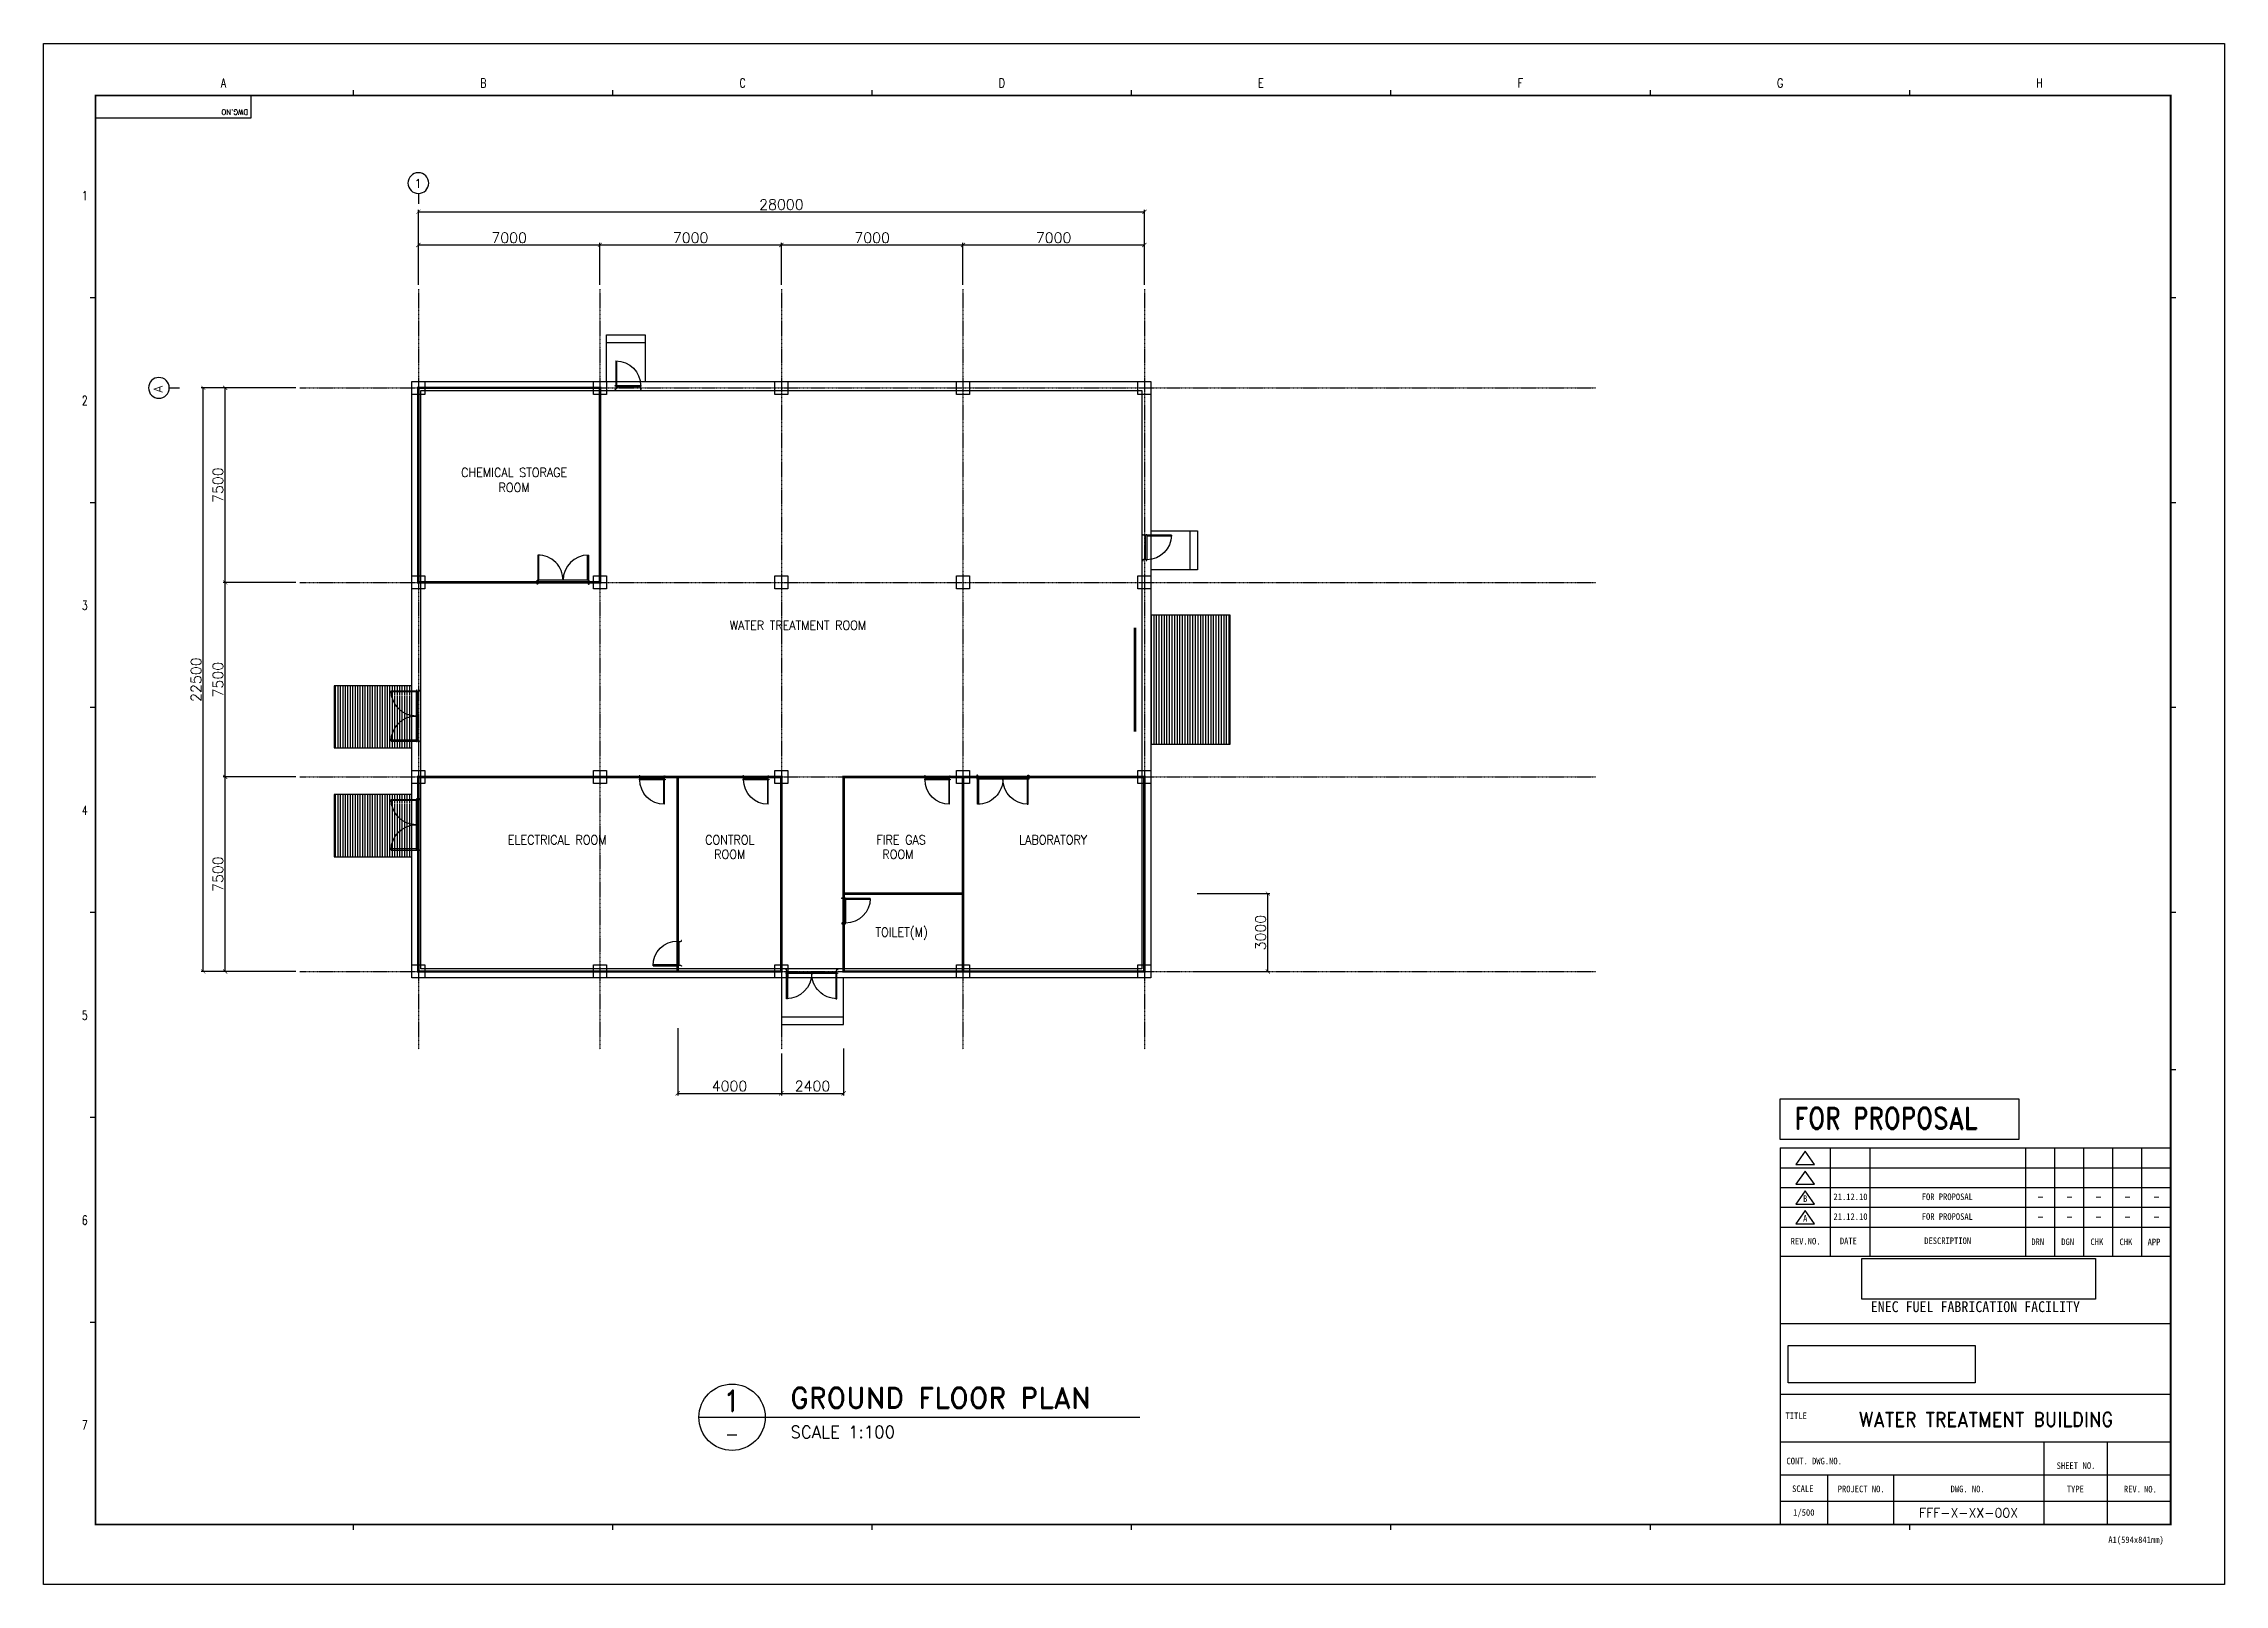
# Model space of a CAD drawing. Header units: millimetres. Extents: x -232466 to 860779, y -177975 to 311634.
# Drawn here: x -987 to 83113, y 43154 to 102554 of the extents above; entities that cross this region are included whole.
import ezdxf
from ezdxf.enums import TextEntityAlignment as Align

# ---------------------------------------------------------------- set-up
doc = ezdxf.new("R2010")
doc.units = ezdxf.units.MM
doc.header["$XCLIPFRAME"] = 2
for name, pattern in [('AXES', [50.8, 31.75, -6.35, 6.35, -6.35]), ('CENTER', [2, 1.25, -0.25, 0.25, -0.25]), ('HID', [2.3, 1.5, -0.8])]:
    doc.linetypes.add(name, pattern=pattern)
doc.layers.add('0 외형선', color=3, linetype='Continuous', lineweight=25)
doc.layers.add('TEXT', color=7, linetype='Continuous', lineweight=15)
for name, color, linetype in [('4ELE', 4, 'Continuous'), ('8FIN', 8, 'Continuous'), ('Center Line', 1, 'CENTER'), ('COL', 2, 'Continuous'), ('dim', 7, 'Continuous'), ('DOOR', 4, 'Continuous'), ('G', 3, 'Continuous'), ('hat', 8, 'Continuous'), ('stair', 4, 'Continuous'), ('SYM', 7, 'Continuous'), ('TEXT1', 7, 'Continuous'), ('TITLEBOX', 7, 'Continuous'), ('TXT', 2, 'Continuous')]:
    doc.layers.add(name, color=color, linetype=linetype)
doc.styles.add('RD20', font='ROMAND.SHX', dxfattribs={"width": 0.8, "height": 2})
doc.styles.add('RD6', font='ROMAND.shx', dxfattribs={"width": 0.83, "height": 6})
doc.styles.add('ROMAND', font='romand')
doc.styles.add('RomanS', font='romans.shx')
doc.styles.add('TBOX', font='romans.shx')
doc.styles.add('돋움체', font='')
doc.styles.get('돋움체').set_extended_font_data('DotumChe')
doc.dimstyles.new('HYUNDAI', dxfattribs={"dimscale": 120, "dimtxt": 3, "dimasz": 3, "dimexe": 1, "dimexo": 2, "dimgap": 1, "dimtad": 1, "dimdec": 0, "dimdsep": 46, "dimtxsty": 'RomanS', "dimcen": 0, "dimclrd": 256, "dimclre": 256, "dimclrt": 3, "dimadec": 0, "dimazin": 0, "dimtfac": 1, "dimtdec": 0, "dimtix": 1, "dimtmove": 2, "dimatfit": 3, "dimfxl": 1, "dimtvp": 1, "dimtolj": 1, "dimarcsym": 0})
picture_1 = doc.add_image_def('image1', size_in_pixel=(850, 283))
picture_2 = doc.add_image_def('image2.jpg', size_in_pixel=(500, 87))

# ---------------------------------------------------------------- blocks, each defined once
blk = doc.blocks.new('_ArchTick')
at = {"color": 0, "linetype": 'ByBlock', "const_width": 0.15}
blk.add_lwpolyline([(-0.5, -0.5), (0.5, 0.5)], dxfattribs=at)
blk = doc.blocks.new('*D69')
at = {"layer": 'Defpoints', "color": 0}
for p in [(5172, 89283), (8897, 89283), (8897, 66783)]:
    blk.add_point(p, dxfattribs=at)
at = {"layer": 'dim', "lineweight": -2}
for p, q in [((8737, 89283), (5092, 89283)), ((5172, 66783), (5172, 89283)), ((8737, 66783), (5092, 66783))]:
    blk.add_line(p, q, dxfattribs=at)
at = {"layer": 'dim', "lineweight": -2, "xscale": 160, "yscale": 160, "zscale": 160}
for p, rotation in [((5172, 89283), 90), ((5172, 66783), 270)]:
    blk.add_blockref('_ArchTick', p, dxfattribs=dict(at, rotation=rotation))
at = {"layer": 'dim', "color": 0, "insert": (4892, 78033), "char_height": 400, "attachment_point": 5, "rotation": 90, "style": 'RomanS', "bg_fill": 3, "box_fill_scale": 1.1, "bg_fill_color": 257, "bg_fill_transparency": 0}
blk.add_mtext('\\A1;22500', dxfattribs=at)
blk = doc.blocks.new('*D70')
at = {"layer": 'Defpoints', "color": 0}
for p in [(6017, 89283), (8897, 89283), (8897, 81783)]:
    blk.add_point(p, dxfattribs=at)
at = {"layer": 'dim', "lineweight": -2}
for p, q in [((8737, 89283), (5937, 89283)), ((6017, 81783), (6017, 89283)), ((8737, 81783), (5937, 81783))]:
    blk.add_line(p, q, dxfattribs=at)
at = {"layer": 'dim', "lineweight": -2, "xscale": 160, "yscale": 160, "zscale": 160}
for p, rotation in [((6017, 89283), 90), ((6017, 81783), 270)]:
    blk.add_blockref('_ArchTick', p, dxfattribs=dict(at, rotation=rotation))
at = {"layer": 'dim', "color": 0, "insert": (5737, 85533), "char_height": 400, "attachment_point": 5, "rotation": 90, "style": 'RomanS', "bg_fill": 3, "box_fill_scale": 1.1, "bg_fill_color": 257, "bg_fill_transparency": 0}
blk.add_mtext('\\A1;7500', dxfattribs=at)
blk = doc.blocks.new('*D71')
at = {"layer": 'Defpoints', "color": 0}
for p in [(20465, 94791), (13465, 93092), (20465, 93092)]:
    blk.add_point(p, dxfattribs=at)
at = {"layer": 'dim', "lineweight": -2}
for p, q in [((13465, 93252), (13465, 94871)), ((13465, 94791), (20465, 94791)), ((20465, 93252), (20465, 94871))]:
    blk.add_line(p, q, dxfattribs=at)
at = {"layer": 'dim', "lineweight": -2, "xscale": 160, "yscale": 160, "zscale": 160, "rotation": 180}
blk.add_blockref('_ArchTick', (13465, 94791), dxfattribs=at)
at = {"layer": 'dim', "lineweight": -2, "xscale": 160, "yscale": 160, "zscale": 160}
blk.add_blockref('_ArchTick', (20465, 94791), dxfattribs=at)
at = {"layer": 'dim', "color": 0, "insert": (16965, 95071), "char_height": 400, "attachment_point": 5, "style": 'RomanS', "bg_fill": 3, "box_fill_scale": 1.1, "bg_fill_color": 257, "bg_fill_transparency": 0}
blk.add_mtext('\\A1;7000', dxfattribs=at)
blk = doc.blocks.new('주열')
at = {"layer": 'SYM'}
blk.add_line((0, 600), (0, 0), dxfattribs=at)
blk.add_circle((0, 1200), 600, dxfattribs=at)
blk = doc.blocks.new('*D72')
at = {"layer": 'Defpoints', "color": 0}
for p in [(41465, 96070), (13465, 93092), (41465, 93092)]:
    blk.add_point(p, dxfattribs=at)
at = {"layer": 'dim', "lineweight": -2}
for p, q in [((13465, 93252), (13465, 96150)), ((13465, 96070), (41465, 96070)), ((41465, 93252), (41465, 96150))]:
    blk.add_line(p, q, dxfattribs=at)
at = {"layer": 'dim', "lineweight": -2, "xscale": 160, "yscale": 160, "zscale": 160, "rotation": 180}
blk.add_blockref('_ArchTick', (13465, 96070), dxfattribs=at)
at = {"layer": 'dim', "lineweight": -2, "xscale": 160, "yscale": 160, "zscale": 160}
blk.add_blockref('_ArchTick', (41465, 96070), dxfattribs=at)
at = {"layer": 'dim', "color": 0, "insert": (27465, 96350), "char_height": 400, "attachment_point": 5, "style": 'RomanS', "bg_fill": 3, "box_fill_scale": 1.1, "bg_fill_color": 257, "bg_fill_transparency": 0}
blk.add_mtext('\\A1;28000', dxfattribs=at)
blk = doc.blocks.new('*D73')
at = {"layer": 'Defpoints', "color": 0}
for p in [(6017, 81783), (8897, 81783), (8897, 74283)]:
    blk.add_point(p, dxfattribs=at)
at = {"layer": 'dim', "lineweight": -2}
for p, q in [((8737, 81783), (5937, 81783)), ((6017, 74283), (6017, 81783)), ((8737, 74283), (5937, 74283))]:
    blk.add_line(p, q, dxfattribs=at)
at = {"layer": 'dim', "lineweight": -2, "xscale": 160, "yscale": 160, "zscale": 160}
for p, rotation in [((6017, 81783), 90), ((6017, 74283), 270)]:
    blk.add_blockref('_ArchTick', p, dxfattribs=dict(at, rotation=rotation))
at = {"layer": 'dim', "color": 0, "insert": (5737, 78033), "char_height": 400, "attachment_point": 5, "rotation": 90, "style": 'RomanS', "bg_fill": 3, "box_fill_scale": 1.1, "bg_fill_color": 257, "bg_fill_transparency": 0}
blk.add_mtext('\\A1;7500', dxfattribs=at)
blk = doc.blocks.new('*D92')
at = {"layer": 'Defpoints', "color": 0}
for p in [(27465, 94791), (20465, 93092), (27465, 93092)]:
    blk.add_point(p, dxfattribs=at)
at = {"layer": 'dim', "lineweight": -2}
for p, q in [((20465, 93252), (20465, 94871)), ((20465, 94791), (27465, 94791)), ((27465, 93252), (27465, 94871))]:
    blk.add_line(p, q, dxfattribs=at)
at = {"layer": 'dim', "lineweight": -2, "xscale": 160, "yscale": 160, "zscale": 160, "rotation": 180}
blk.add_blockref('_ArchTick', (20465, 94791), dxfattribs=at)
at = {"layer": 'dim', "lineweight": -2, "xscale": 160, "yscale": 160, "zscale": 160}
blk.add_blockref('_ArchTick', (27465, 94791), dxfattribs=at)
at = {"layer": 'dim', "color": 0, "insert": (23965, 95071), "char_height": 400, "attachment_point": 5, "style": 'RomanS', "bg_fill": 3, "box_fill_scale": 1.1, "bg_fill_color": 257, "bg_fill_transparency": 0}
blk.add_mtext('\\A1;7000', dxfattribs=at)
blk = doc.blocks.new('*D93')
at = {"layer": 'Defpoints', "color": 0}
for p in [(34465, 94791), (27465, 93092), (34465, 93092)]:
    blk.add_point(p, dxfattribs=at)
at = {"layer": 'dim', "lineweight": -2}
for p, q in [((27465, 93252), (27465, 94871)), ((27465, 94791), (34465, 94791)), ((34465, 93252), (34465, 94871))]:
    blk.add_line(p, q, dxfattribs=at)
at = {"layer": 'dim', "lineweight": -2, "xscale": 160, "yscale": 160, "zscale": 160, "rotation": 180}
blk.add_blockref('_ArchTick', (27465, 94791), dxfattribs=at)
at = {"layer": 'dim', "lineweight": -2, "xscale": 160, "yscale": 160, "zscale": 160}
blk.add_blockref('_ArchTick', (34465, 94791), dxfattribs=at)
at = {"layer": 'dim', "color": 0, "insert": (30965, 95071), "char_height": 400, "attachment_point": 5, "style": 'RomanS', "bg_fill": 3, "box_fill_scale": 1.1, "bg_fill_color": 257, "bg_fill_transparency": 0}
blk.add_mtext('\\A1;7000', dxfattribs=at)
blk = doc.blocks.new('*D94')
at = {"layer": 'Defpoints', "color": 0}
for p in [(41465, 94791), (34465, 93092), (41465, 93092)]:
    blk.add_point(p, dxfattribs=at)
at = {"layer": 'dim', "lineweight": -2}
for p, q in [((34465, 93252), (34465, 94871)), ((34465, 94791), (41465, 94791)), ((41465, 93252), (41465, 94871))]:
    blk.add_line(p, q, dxfattribs=at)
at = {"layer": 'dim', "lineweight": -2, "xscale": 160, "yscale": 160, "zscale": 160, "rotation": 180}
blk.add_blockref('_ArchTick', (34465, 94791), dxfattribs=at)
at = {"layer": 'dim', "lineweight": -2, "xscale": 160, "yscale": 160, "zscale": 160}
blk.add_blockref('_ArchTick', (41465, 94791), dxfattribs=at)
at = {"layer": 'dim', "color": 0, "insert": (37965, 95071), "char_height": 400, "attachment_point": 5, "style": 'RomanS', "bg_fill": 3, "box_fill_scale": 1.1, "bg_fill_color": 257, "bg_fill_transparency": 0}
blk.add_mtext('\\A1;7000', dxfattribs=at)
blk = doc.blocks.new('*D95')
at = {"layer": 'Defpoints', "color": 0}
for p in [(6017, 74283), (8897, 74283), (8897, 66783)]:
    blk.add_point(p, dxfattribs=at)
at = {"layer": 'dim', "lineweight": -2}
for p, q in [((8737, 74283), (5937, 74283)), ((6017, 66783), (6017, 74283)), ((8737, 66783), (5937, 66783))]:
    blk.add_line(p, q, dxfattribs=at)
at = {"layer": 'dim', "lineweight": -2, "xscale": 160, "yscale": 160, "zscale": 160}
for p, rotation in [((6017, 74283), 90), ((6017, 66783), 270)]:
    blk.add_blockref('_ArchTick', p, dxfattribs=dict(at, rotation=rotation))
at = {"layer": 'dim', "color": 0, "insert": (5737, 70533), "char_height": 400, "attachment_point": 5, "rotation": 90, "style": 'RomanS', "bg_fill": 3, "box_fill_scale": 1.1, "bg_fill_color": 257, "bg_fill_transparency": 0}
blk.add_mtext('\\A1;7500', dxfattribs=at)
blk = doc.blocks.new('*D96')
at = {"layer": 'Defpoints', "color": 0}
for p in [(29865, 63970), (27465, 63783), (29865, 62084)]:
    blk.add_point(p, dxfattribs=at)
at = {"layer": 'dim', "lineweight": -2}
for p, q in [((27465, 63623), (27465, 62004)), ((29865, 63810), (29865, 62004)), ((27465, 62084), (29865, 62084))]:
    blk.add_line(p, q, dxfattribs=at)
at = {"layer": 'dim', "lineweight": -2, "xscale": 160, "yscale": 160, "zscale": 160, "rotation": 180}
blk.add_blockref('_ArchTick', (27465, 62084), dxfattribs=at)
at = {"layer": 'dim', "lineweight": -2, "xscale": 160, "yscale": 160, "zscale": 160}
blk.add_blockref('_ArchTick', (29865, 62084), dxfattribs=at)
at = {"layer": 'dim', "color": 0, "insert": (28665, 62364), "char_height": 400, "attachment_point": 5, "style": 'RomanS', "bg_fill": 3, "box_fill_scale": 1.1, "bg_fill_color": 257, "bg_fill_transparency": 0}
blk.add_mtext('\\A1;2400', dxfattribs=at)
blk = doc.blocks.new('D2000')
at = {"color": 8}
for p, q in [((-45, -45), (-45, -1955)), ((0, -1935), (0, -65))]:
    blk.add_line(p, q, dxfattribs=at)
for points in [[(-25, 0), (0, 0), (0, -25), (-45, -25), (-45, -45), (-105, -45), (-150, -25), (-150, 0), (-130, 0)], [(975, -25), (0, -25), (0, -65), (975, -65), (975, -25)], [(-25, -2000), (0, -2000), (0, -1975), (-45, -1975), (-45, -1955), (-105, -1955), (-150, -1975), (-150, -2000), (-130, -2000)], [(975, -1975), (0, -1975), (0, -1935), (975, -1935), (975, -1975)]]:
    blk.add_lwpolyline(points)
at = {"ltscale": 0.2}
for centre, start, end in [((0, -25), 270, 0), ((0, -1975), 0, 90)]:
    blk.add_arc(centre, 975, start, end, dxfattribs=at)
blk = doc.blocks.new('SD1')
at = {"color": 8}
for p, q in [((-55, 200), (-975, 200)), ((-955, 155), (-45, 155))]:
    blk.add_line(p, q, dxfattribs=at)
for points in [[(-25, 1150), (-25, 200), (-55, 200), (-55, 1150)], [(-1000, 180), (-1000, 200), (-975, 200), (-975, 155), (-955, 155), (-955, 95), (-975, 50), (-1000, 50), (-1000, 70)], [(0, 180), (0, 200), (-25, 200), (-25, 155), (-45, 155), (-45, 95), (-25, 50), (0, 50), (0, 70)]]:
    blk.add_lwpolyline(points)
blk.add_arc((-25, 200), 950, 90, 180)
blk = doc.blocks.new('*D97')
at = {"layer": 'Defpoints', "color": 0}
for p in [(23465, 64752), (27465, 63783), (27465, 62084)]:
    blk.add_point(p, dxfattribs=at)
at = {"layer": 'dim', "lineweight": -2}
for p, q in [((23465, 64592), (23465, 62004)), ((27465, 63623), (27465, 62004)), ((23465, 62084), (27465, 62084))]:
    blk.add_line(p, q, dxfattribs=at)
at = {"layer": 'dim', "lineweight": -2, "xscale": 160, "yscale": 160, "zscale": 160, "rotation": 180}
blk.add_blockref('_ArchTick', (23465, 62084), dxfattribs=at)
at = {"layer": 'dim', "lineweight": -2, "xscale": 160, "yscale": 160, "zscale": 160}
blk.add_blockref('_ArchTick', (27465, 62084), dxfattribs=at)
at = {"layer": 'dim', "color": 0, "insert": (25465, 62364), "char_height": 400, "attachment_point": 5, "style": 'RomanS', "bg_fill": 3, "box_fill_scale": 1.1, "bg_fill_color": 257, "bg_fill_transparency": 0}
blk.add_mtext('\\A1;4000', dxfattribs=at)
blk = doc.blocks.new('*D98')
at = {"layer": 'Defpoints', "color": 0}
for p in [(43345, 69783), (46225, 69783), (43345, 66783)]:
    blk.add_point(p, dxfattribs=at)
at = {"layer": 'dim', "lineweight": -2}
for p, q in [((43505, 69783), (46305, 69783)), ((46225, 66783), (46225, 69783)), ((43505, 66783), (46305, 66783))]:
    blk.add_line(p, q, dxfattribs=at)
at = {"layer": 'dim', "lineweight": -2, "xscale": 160, "yscale": 160, "zscale": 160}
for p, rotation in [((46225, 69783), 90), ((46225, 66783), 270)]:
    blk.add_blockref('_ArchTick', p, dxfattribs=dict(at, rotation=rotation))
at = {"layer": 'dim', "color": 0, "insert": (45945, 68283), "char_height": 400, "attachment_point": 5, "rotation": 90, "style": 'RomanS', "bg_fill": 3, "box_fill_scale": 1.1, "bg_fill_color": 257, "bg_fill_transparency": 0}
blk.add_mtext('\\A1;3000', dxfattribs=at)

msp = doc.modelspace()

# ---------------------------------------------------------------- hatches: boundary and pattern name
at = {"layer": '8FIN'}
h = msp.add_hatch(dxfattribs=at)
h.set_pattern_fill('ANSI31', color=256, scale=30, angle=225)
h.set_pattern_definition([(270, (45611.33, 101171.18), (95.25, -6e-14), [])])
h.paths.add_polyline_path([(10215.2, 75399.9), (13215.2, 75399.9), (13215.2, 75699.9), (13215.2, 76611.1, -0.3546044), (12510.7, 77419.9), (12510.2, 77419.9), (12510.2, 77449.9), (13215.2, 77449.9), (13215.2, 77799.9), (10215.2, 77799.9)])
h.paths.add_polyline_path([(13215.2, 76611.1), (13215.2, 77419.9), (12510.7, 77419.9, 0.3546044)])
h.paths.add_polyline_path([(12015.4, 76554.9), (11280.9, 76554.9), (11280.9, 76284.9), (12015.4, 76284.9)], flags=24)
h = msp.add_hatch(dxfattribs=at)
h.set_pattern_fill('ANSI31', color=256, scale=30, angle=225)
h.set_pattern_definition([(270, (45611.33, 96979.77), (95.25, -6e-14), [])])
h.paths.add_polyline_path([(10215.2, 71208.5), (13215.2, 71208.5), (13215.2, 71508.5), (13215.2, 72419.7, -0.3546044), (12510.7, 73228.5), (12510.2, 73228.5), (12510.2, 73258.5), (13215.2, 73258.5), (13215.2, 73608.5), (10215.2, 73608.5)])
h.paths.add_polyline_path([(13215.2, 72419.7), (13215.2, 73228.5), (12510.7, 73228.5, 0.3546044)])
h.paths.add_polyline_path([(12015.4, 72363.5), (11280.9, 72363.5), (11280.9, 72093.5), (12015.4, 72093.5)], flags=24)
at = {"layer": 'hat'}
h = msp.add_hatch(dxfattribs=at)
h.set_pattern_fill('_USER', color=256, scale=100, angle=270, style=0, pattern_type=0)
h.set_pattern_definition([(270, (-5265.11, 116242.09), (100, -2e-14), [])])
h.paths.add_polyline_path([(44755.2, 75532.7), (41715.2, 75532.7), (41715.2, 80532.7), (44755.2, 80532.7)])

# ---------------------------------------------------------------- linework, layer by layer
msp.add_line((81039.2, 46363.3), (81039.2, 45447.5))
msp.add_lwpolyline([(24283.1, 49597.9), (41283.1, 49597.9)])
msp.add_circle((25563.1, 49597.9), 1280)
at = {"layer": '0 외형선', "linetype": 'Continuous'}
for points in [[(13215.2, 89532.7), (41715.2, 89532.7), (41715.2, 66532.7), (13215.2, 66532.7)], [(13565.2, 89182.7), (41365.2, 89182.7), (41365.2, 66882.7), (13565.2, 66882.7)]]:
    msp.add_lwpolyline(points, close=True, dxfattribs=at)
at = {"layer": '0 외형선', "linetype": 'Continuous', "const_width": 100}
for points in [[(13465.2, 89282.7), (20465.2, 89282.7), (20465.2, 81782.7), (13465.2, 81782.7)], [(13465.2, 74282.7), (23465.2, 74282.7), (23465.2, 66782.7), (13465.2, 66782.7)], [(23465, 74282.7), (27465.2, 74282.7), (27465.2, 66782.7), (23465, 66782.7)], [(29865.3, 74282.7), (34465.2, 74282.7), (34465.3, 69782.7), (29865.3, 69782.7)], [(34465.2, 74282.7), (41465.2, 74282.7), (41465.2, 66782.7), (34465.2, 66782.7)], [(29865.2, 69782.7), (34465.2, 69782.7), (34465.2, 66782.7), (29865.2, 66782.7)]]:
    msp.add_lwpolyline(points, close=True, dxfattribs=at)
at = {"layer": '4ELE'}
for p, q in [((20715.2, 91032.7), (22215.2, 91032.7)), ((43215.2, 83771.6), (43215.2, 82271.6)), ((27465.2, 65032.7), (29865.2, 65032.7))]:
    msp.add_line(p, q, dxfattribs=at)
for points in [[(20715.2, 89532.7), (20715.2, 91332.7), (22215.2, 91332.7), (22215.2, 89532.7)], [(41715.2, 83771.6), (43515.2, 83771.6), (43515.2, 82271.6), (41715.2, 82271.6)], [(27690.2, 66532.7), (27465.2, 66532.7), (27465.2, 64732.7), (29865.2, 64732.7), (29865.2, 66532.7), (29640.2, 66532.7)]]:
    msp.add_lwpolyline(points, dxfattribs=at)
at = {"layer": 'Center Line', "linetype": 'AXES'}
msp.add_line((13465.2, 93092.3), (13465.2, 63782.7), dxfattribs=at)
at = {"layer": 'COL'}
for points in [[(13215.2, 89032.7), (13215.2, 89532.7), (13715.2, 89532.7), (13715.2, 89032.7)], [(20215.2, 89032.7), (20215.2, 89532.7), (20715.2, 89532.7), (20715.2, 89032.7)], [(27215.2, 89032.7), (27215.2, 89532.7), (27715.2, 89532.7), (27715.2, 89032.7)], [(34215.2, 89032.7), (34215.2, 89532.7), (34715.2, 89532.7), (34715.2, 89032.7)], [(41215.2, 89032.7), (41215.2, 89532.7), (41715.2, 89532.7), (41715.2, 89032.7)], [(13215.2, 81532.7), (13215.2, 82032.7), (13715.2, 82032.7), (13715.2, 81532.7)], [(20215.2, 81532.7), (20215.2, 82032.7), (20715.2, 82032.7), (20715.2, 81532.7)], [(27215.2, 81532.7), (27215.2, 82032.7), (27715.2, 82032.7), (27715.2, 81532.7)], [(34215.2, 81532.7), (34215.2, 82032.7), (34715.2, 82032.7), (34715.2, 81532.7)], [(41215.2, 81532.7), (41215.2, 82032.7), (41715.2, 82032.7), (41715.2, 81532.7)], [(13215.2, 74032.7), (13215.2, 74532.7), (13715.2, 74532.7), (13715.2, 74032.7)], [(20215.2, 74032.7), (20215.2, 74532.7), (20715.2, 74532.7), (20715.2, 74032.7)], [(27215.2, 74032.7), (27215.2, 74532.7), (27715.2, 74532.7), (27715.2, 74032.7)], [(34215.2, 74032.7), (34215.2, 74532.7), (34715.2, 74532.7), (34715.2, 74032.7)], [(41215.2, 74032.7), (41215.2, 74532.7), (41715.2, 74532.7), (41715.2, 74032.7)], [(13215.2, 66532.7), (13215.2, 67032.7), (13715.2, 67032.7), (13715.2, 66532.7)], [(20215.2, 66532.7), (20215.2, 67032.7), (20715.2, 67032.7), (20715.2, 66532.7)], [(27215.2, 66532.7), (27215.2, 67032.7), (27715.2, 67032.7), (27715.2, 66532.7)], [(34215.2, 66532.7), (34215.2, 67032.7), (34715.2, 67032.7), (34715.2, 66532.7)], [(41215.2, 66532.7), (41215.2, 67032.7), (41715.2, 67032.7), (41715.2, 66532.7)]]:
    msp.add_lwpolyline(points, close=True, dxfattribs=at)
at = {"layer": 'DOOR', "linetype": 'HID'}
for p, q in [((41069.2, 80032.7), (41069.2, 76032.7)), ((41119.2, 80032.7), (41119.2, 76032.7))]:
    msp.add_line(p, q, dxfattribs=at)
at = {"layer": 'stair'}
for points in [[(41715.2, 80532.7), (44755.2, 80532.7), (44755.2, 75532.7), (41715.2, 75532.7)], [(13215.2, 77799.9), (13215.2, 77799.9), (10215.2, 77799.9), (10215.2, 75399.9), (13215.2, 75399.9), (13215.2, 77799.9)], [(13215.2, 73608.5), (13215.2, 73608.5), (10215.2, 73608.5), (10215.2, 71208.5), (13215.2, 71208.5), (13215.2, 73608.5)]]:
    msp.add_lwpolyline(points, dxfattribs=at)
at = {"layer": 'TITLEBOX', "color": 4, "linetype": 'Continuous'}
for p, q in [((10963.2, 100554.1), (10963.2, 100754.1)), ((10963.2, 100554.1), (10963.2, 100754.1)), ((20963.2, 100554.1), (20963.2, 100754.1)), ((20963.2, 100554.1), (20963.2, 100754.1)), ((30963.2, 100554.1), (30963.2, 100754.1)), ((30963.2, 100554.1), (30963.2, 100754.1)), ((40963.2, 100554.1), (40963.2, 100754.1)), ((40963.2, 100554.1), (40963.2, 100754.1)), ((50963.2, 100554.1), (50963.2, 100754.1)), ((50963.2, 100554.1), (50963.2, 100754.1)), ((60976.9, 100554.1), (60976.9, 100754.1)), ((60976.9, 100554.1), (60976.9, 100754.1)), ((70976.9, 100554.1), (70976.9, 100754.1)), ((70976.9, 100554.1), (70976.9, 100754.1)), ((1013.2, 92754.1), (813.2, 92754.1)), ((81239.2, 92754.1), (81039.2, 92754.1)), ((1013.2, 84854.1), (813.2, 84854.1)), ((81239.2, 84854.1), (81039.2, 84854.1)), ((1013.2, 76954.1), (813.2, 76954.1)), ((81239.2, 76954.1), (81039.2, 76954.1)), ((1013.2, 69054.1), (813.2, 69054.1)), ((81239.2, 69054.1), (81039.2, 69054.1)), ((81239.2, 62991.3), (81039.2, 62991.3)), ((1013.2, 61154.1), (813.2, 61154.1)), ((1013.2, 53254.1), (813.2, 53254.1)), ((10963.2, 45253.9), (10963.2, 45453.9)), ((10963.2, 45253.9), (10963.2, 45453.9)), ((20963.2, 45253.9), (20963.2, 45453.9)), ((20963.2, 45253.9), (20963.2, 45453.9)), ((30963.2, 45253.9), (30963.2, 45453.9)), ((30963.2, 45253.9), (30963.2, 45453.9)), ((40963.2, 45253.9), (40963.2, 45453.9)), ((40963.2, 45253.9), (40963.2, 45453.9)), ((50963.2, 45253.9), (50963.2, 45453.9)), ((50963.2, 45253.9), (50963.2, 45453.9)), ((60976.9, 45253.9), (60976.9, 45453.9)), ((60976.9, 45253.9), (60976.9, 45453.9)), ((70976.9, 45253.9), (70976.9, 45453.9))]:
    msp.add_line(p, q, dxfattribs=at)
at = {"layer": 'TITLEBOX', "color": 30, "linetype": 'Continuous'}
for p, q in [((65979, 61869.3), (75190.3, 61869.3)), ((65979, 60306.6), (65979, 61869.3)), ((75190.3, 61869.3), (75190.3, 60306.6)), ((75190.3, 60306.6), (65979, 60306.6)), ((70976.9, 45253.9), (70976.9, 45453.9))]:
    msp.add_line(p, q, dxfattribs=at)
at = {"layer": 'TITLEBOX'}
for p, q in [((65979, 59980.8), (81039.2, 59980.8)), ((65979, 59980.8), (65979, 45447.5)), ((65979, 59980.8), (81039.2, 59980.8)), ((65979, 59980.8), (65979, 45447.5)), ((66945.7, 59853.6), (66589.5, 59344.8)), ((66945.7, 59853.6), (66589.5, 59344.8)), ((67301.8, 59344.8), (66945.7, 59853.6)), ((67301.8, 59344.8), (66945.7, 59853.6)), ((67912.4, 59980.8), (67912.4, 55808.7)), ((67912.4, 59980.8), (67912.4, 55808.7)), ((69438.7, 59980.8), (69438.7, 55808.7)), ((69438.7, 59980.8), (69438.7, 55808.7)), ((75446.9, 59977.1), (75446.9, 55808.7)), ((75446.9, 59977.1), (75446.9, 55808.7)), ((76565.4, 59977.1), (76565.4, 55808.7)), ((76565.4, 59977.1), (76565.4, 55808.7)), ((77683.8, 59977.1), (77683.8, 55808.7)), ((77683.8, 59977.1), (77683.8, 55808.7)), ((78802.3, 59977.1), (78802.3, 55808.7)), ((78802.3, 59977.1), (78802.3, 55808.7)), ((79920.7, 59977.1), (79920.7, 55808.7)), ((79920.7, 59977.1), (79920.7, 55808.7)), ((65979, 59217.6), (81039.2, 59217.6)), ((65979, 59217.6), (81039.2, 59217.6)), ((66589.5, 59344.8), (67301.8, 59344.8)), ((66589.5, 59344.8), (67301.8, 59344.8)), ((66945.7, 59090.4), (66589.5, 58581.6)), ((66945.7, 59090.4), (66589.5, 58581.6)), ((67301.8, 58581.6), (66945.7, 59090.4)), ((67301.8, 58581.6), (66945.7, 59090.4)), ((65979, 58454.4), (81039.2, 58454.4)), ((65979, 58454.4), (81039.2, 58454.4)), ((66589.5, 58581.6), (67301.8, 58581.6)), ((66589.5, 58581.6), (67301.8, 58581.6)), ((66945.7, 58327.2), (66589.5, 57818.4)), ((66945.7, 58327.2), (66589.5, 57818.4)), ((67301.8, 57818.4), (66945.7, 58327.2)), ((67301.8, 57818.4), (66945.7, 58327.2)), ((65979, 57691.2), (81039.2, 57691.2)), ((65979, 57691.2), (81039.2, 57691.2)), ((66589.5, 57818.4), (67301.8, 57818.4)), ((66589.5, 57818.4), (67301.8, 57818.4)), ((66945.7, 57564), (66589.5, 57055.2)), ((66945.7, 57564), (66589.5, 57055.2)), ((67301.8, 57055.2), (66945.7, 57564)), ((67301.8, 57055.2), (66945.7, 57564)), ((65979, 56928), (81039.2, 56928)), ((65979, 56928), (81039.2, 56928)), ((66589.5, 57055.2), (67301.8, 57055.2)), ((66589.5, 57055.2), (67301.8, 57055.2)), ((65979, 55808.7), (81039.2, 55808.7)), ((65979, 55808.7), (81039.2, 55808.7)), ((65979, 53209.6), (81039.2, 53209.6)), ((65979, 53209.6), (81039.2, 53209.6)), ((65979, 50484.5), (81039.2, 50484.5)), ((65979, 50484.5), (81039.2, 50484.5)), ((65979, 48652.9), (81039.2, 48652.9)), ((65979, 48652.9), (81039.2, 48652.9)), ((76154.8, 48652.9), (76154.8, 45447.5)), ((76154.8, 48652.9), (76154.8, 45447.5)), ((78597, 48652.9), (78597, 45447.5)), ((78597, 48652.9), (78597, 45447.5)), ((65979, 47380.9), (81039.2, 47380.9)), ((65979, 47380.9), (81039.2, 47380.9)), ((67810.6, 47380.9), (67810.6, 45447.5)), ((67810.6, 47380.9), (67810.6, 45447.5)), ((70354.6, 47380.9), (70354.6, 45447.5)), ((70354.6, 47380.9), (70354.6, 45447.5)), ((65979, 46363.3), (81039.2, 46363.3)), ((65979, 46363.3), (81039.2, 46363.3))]:
    msp.add_line(p, q, dxfattribs=at)
at = {"layer": 'TITLEBOX', "color": 30}
msp.add_line((81039.2, 45447.5), (81039.2, 45462.6), dxfattribs=at)
at = {"layer": 'TITLEBOX', "color": 7}
msp.add_lwpolyline([(-986.8, 102554.1), (83113.2, 102554.1), (83113.2, 43154.1), (-986.8, 43154.1)], close=True, dxfattribs=at)
at = {"layer": 'TITLEBOX', "color": 4, "const_width": 70}
msp.add_lwpolyline([(1013.2, 100554.1), (81039.2, 100554.1), (81039.2, 45462.6), (1013.2, 45462.6)], close=True, dxfattribs=at)
at = {"layer": 'TITLEBOX'}
msp.add_lwpolyline([(1013.2, 99688.2), (7013.2, 99688.2), (7013.2, 100554.1)], dxfattribs=at)

# ---------------------------------------------------------------- block references
at = {"layer": 'DOOR', "xscale": -1}
msp.add_blockref('SD1', (21060, 89172.2), dxfattribs=at)
for name, p, rotation in [('SD1', (41354.7, 83631), 269.9999999999998), ('D2000', (13390.2, 77632.2), 359.9999999999998), ('SD1', (22978.5, 74377.7), 180), ('SD1', (26979, 74377.7), 180), ('SD1', (33979, 74377.7), 180), ('D2000', (35005.5, 74202.4), 89.99999999999972), ('D2000', (13390.2, 73440.7), 359.9999999999998), ('SD1', (29740.3, 69624.8), 269.9999999999997), ('SD1', (23665.3, 66981.7), 89.99999999999974), ('D2000', (27634.1, 66707.7), 89.99999999999977)]:
    msp.add_blockref(name, p, dxfattribs=dict(at, rotation=rotation))
at = {"layer": 'DOOR', "rotation": 90.00000000000033}
msp.add_blockref('D2000', (18046.5, 81863), dxfattribs=at)
at = {"layer": 'SYM', "xscale": -0.6666666666666666, "yscale": 0.6666666666666666, "zscale": 0.6666666666666666, "rotation": 359.9999999999999}
msp.add_blockref('주열', (13465.2, 96377.1), dxfattribs=at)

# ---------------------------------------------------------------- texts
at = {"layer": 'G', "color": 3, "style": 'RomanS', "width": 0.9}
for s, p in [('CHEMICAL STORAGE', (17158.2, 86021.5)), ('ROOM', (17158.2, 85443.3)), ('WATER TREATMENT ROOM', (28106.5, 80131.8)), ('ELECTRICAL ROOM', (18820.4, 71857.4)), ('CONTROL', (25475.3, 71857.4)), ('FIRE GAS', (32081.1, 71857.4)), ('LABORATORY', (37943.7, 71857.4)), ('ROOM', (25475.3, 71298.1)), ('ROOM', (31959.5, 71298.1)), ('TOILET(M)', (32103.7, 68274.7))]:
    msp.add_text(s, height=350, dxfattribs=at).set_placement(p, align=Align.MIDDLE)
at = {"layer": 'SYM', "style": 'ROMAND'}
msp.add_text('1', height=336.4, dxfattribs=at).set_placement((13309.6, 96992.9))
msp.add_text('A', height=336.4, rotation=90, dxfattribs=at).set_placement((3603, 89106.8))
at = {"layer": 'TEXT', "color": 7, "style": '돋움체'}
for s, height, p in [('B', 254.4, (66949, 58027.7)), ('21.12.10', 254.4, (68694.2, 58097.1)), ('FOR PROPOSAL', 254.396, (72428.6, 58097.1)), ('A', 254.4, (66949, 57264.5)), ('21.12.10', 254.4, (68694.2, 57333.9)), ('FOR PROPOSAL', 254.396, (72428.6, 57333.9))]:
    msp.add_text(s, height=height, dxfattribs=at).set_placement(p, align=Align.MIDDLE_CENTER)
msp.add_text('1/500', height=254.4, dxfattribs=at).set_placement((66894.8, 45905.4), align=Align.MIDDLE)
at = {"layer": 'TEXT1', "color": 3, "style": 'ROMAND'}
msp.add_text('1', height=800, dxfattribs=at).set_placement((25563.1, 50237.9), align=Align.MIDDLE_CENTER)
for s, height, p in [('GROUND FLOOR PLAN', 800, (27803.1, 49947.8)), ('SCALE 1:100', 468, (27814.4, 48792.1))]:
    msp.add_text(s, height=height, dxfattribs=at).set_placement(p)
at = {"layer": 'TEXT1', "style": 'RomanS'}
msp.add_text('-', height=480, dxfattribs=at).set_placement((25563.1, 48957.9), align=Align.MIDDLE_CENTER)
at = {"layer": 'TITLEBOX', "color": 4, "linetype": 'Continuous', "style": 'TBOX', "width": 0.75}
for s, p in [('A', (5850.2, 100860.6)), ('B', (15850.2, 100860.6)), ('C', (25850.2, 100860.6)), ('D', (35850.2, 100860.6)), ('E', (45850.2, 100860.6)), ('F', (55863.9, 100860.6)), ('G', (65863.9, 100860.6)), ('H', (75863.9, 100860.6)), ('1', (487.3, 96520.9)), ('2', (487.3, 88620.9)), ('3', (487.3, 80720.9)), ('4', (487.3, 72820.9)), ('5', (487.3, 64920.9)), ('6', (487.3, 57020.9)), ('7', (487.3, 49120.9))]:
    msp.add_text(s, height=350, dxfattribs=at).set_placement(p)
at = {"layer": 'TITLEBOX', "style": 'ROMAND'}
msp.add_text('DWG.NO', height=200, rotation=180, dxfattribs=at).set_placement((6897.7, 100013.9))
at = {"layer": 'TITLEBOX', "style": '돋움체'}
for s, height, p in [('REV.NO.', 254.4, (66387.1, 56257.3)), ('REV.NO.', 254.4, (66387.1, 56257.3)), ('DATE', 254.4, (68285.4, 56267.5)), ('DATE', 254.4, (68285.4, 56267.5)), ('DESCRIPTION', 254.396, (71537.9, 56274.2)), ('DESCRIPTION', 254.396, (71537.9, 56274.2)), ('DRN', 254.4, (75668.2, 56234.3)), ('DRN', 254.4, (75668.2, 56234.3)), ('DGN', 254.4, (76822.1, 56234.3)), ('DGN', 254.4, (76822.1, 56234.3)), ('CHK', 254.4, (77948.6, 56234.3)), ('CHK', 254.4, (77948.6, 56234.3)), ('CHK', 254.4, (79069, 56231.5)), ('CHK', 254.4, (79069, 56231.5)), ('APP', 254.4, (80152.6, 56226.3)), ('APP', 254.4, (80152.6, 56226.3)), ('TITLE', 254.4, (66190, 49527.4)), ('TITLE', 254.4, (66190, 49527.4)), ('CONT. DWG.NO.', 254.396, (66224.7, 47782.7)), ('CONT. DWG.NO.', 254.396, (66224.7, 47782.7)), ('SHEET', 254.4, (76643.6, 47603.2)), ('SHEET', 254.4, (76643.6, 47603.2)), ('NO.', 254.4, (77646, 47607)), ('NO.', 254.4, (77646, 47607)), ('SCALE', 254.4, (66442.1, 46713.7)), ('SCALE', 254.4, (66442.1, 46713.7)), ('PROJECT NO.', 254.396, (68201.3, 46706.1)), ('PROJECT NO.', 254.396, (68201.3, 46706.1)), ('DWG. NO.', 254.4, (72555.1, 46706.1)), ('DWG. NO.', 254.4, (72555.1, 46706.1)), ('TYPE', 254.4, (77036.7, 46703.5)), ('TYPE', 254.4, (77036.7, 46703.5)), ('REV.', 254.4, (79238.2, 46700.8)), ('REV.', 254.4, (79238.2, 46700.8)), ('NO.', 254.4, (80014.6, 46696.1)), ('NO.', 254.4, (80014.6, 46696.1))]:
    msp.add_text(s, height=height, dxfattribs=at).set_placement(p)
at = {"layer": 'TITLEBOX', "color": 3, "style": '돋움체'}
msp.add_text('ENEC FUEL FABRICATION FACILITY', height=416.189, dxfattribs=at).set_placement((73509.1, 53859.4), align=Align.MIDDLE)
at = {"layer": 'TITLEBOX', "color": 0, "style": '돋움체'}
msp.add_text('A1(594x841mm)', height=254.396, dxfattribs=at).set_placement((78636.9, 44747.1))
at = {"layer": 'TXT', "color": 30, "linetype": 'Continuous', "style": 'RD6', "width": 0.83}
msp.add_text('FOR PROPOSAL', height=835.501, dxfattribs=at).set_placement((66529.6, 60709.6))
at = {"layer": 'TXT', "color": 7, "style": 'RD20', "width": 0.83}
for p in [(76022.1, 57957.6), (77140.6, 57957.6), (78259, 57957.6), (79377.5, 57957.6), (80495.9, 57957.6), (76022.1, 57194.4), (77140.6, 57194.4), (78259, 57194.4), (79377.5, 57194.4), (80495.9, 57194.4)]:
    msp.add_text('-', height=282.8, dxfattribs=at).set_placement(p, align=Align.CENTER)
at = {"layer": 'TXT', "color": 7, "style": 'ROMAND', "width": 0.9}
msp.add_text('WATER TREATMENT BUILDING', height=565.517, dxfattribs=at).set_placement((73918.7, 49516.1), align=Align.MIDDLE)
at = {"layer": 'TXT', "color": 7, "style": 'RD20'}
msp.add_text('FFF-X-XX-00X', height=353.448, dxfattribs=at).set_placement((73247.8, 45735), align=Align.CENTER)

# ---------------------------------------------------------------- pictures from other files: only their frames are drawn
image = msp.add_image(picture_2, insert=(69127.4, 54153.5), size_in_units=(9015.9, 1568.8))
image.dxf.flags = 7
image = msp.add_image(picture_1, insert=(66154.1, 50293.8), size_in_units=(7427.9, 2473.1))
image.set_boundary_path([(15.17, 45.797), (840.684, 210.9)])

# ---------------------------------------------------------------- next in the draw order: dimensions: what is measured, and where the dimension line sits
at = {"layer": 'dim'}
dim = msp.add_linear_dim(base=(20465.2, 94790.7), p1=(13465.2, 93092.3), p2=(20465.2, 93092.3), dimstyle='HYUNDAI', override={"dimscale": 80, "dimtxt": 5, "dimasz": 2, "dimpost": '\\X', "dimblk1": 'ArchTick', "dimblk2": 'ArchTick', "dimsah": 1, "dimclrt": 0, "dimtfill": 1}, dxfattribs=at)
dim.commit()
dim.dimension.update_dxf_attribs({"geometry": '*D71', "text_midpoint": (16965.2, 95070.7)})
dim = msp.add_linear_dim(base=(5171.9, 89282.7), p1=(8896.6, 66782.7), p2=(8896.6, 89282.7), angle=90, dimstyle='HYUNDAI', override={"dimscale": 80, "dimtxt": 5, "dimasz": 2, "dimpost": '\\X', "dimblk1": 'ArchTick', "dimblk2": 'ArchTick', "dimsah": 1, "dimclrt": 0, "dimtfill": 1}, dxfattribs=at)
dim.commit()
dim.dimension.update_dxf_attribs({"geometry": '*D69', "text_midpoint": (4891.9, 78032.7)})

# ---------------------------------------------------------------- next in the draw order: linework, layer by layer
at = {"layer": 'Center Line', "linetype": 'AXES'}
msp.add_line((8896.6, 66782.7), (58882.2, 66782.7), dxfattribs=at)

# ---------------------------------------------------------------- next in the draw order: block references
at = {"layer": 'SYM', "xscale": -0.6666666666666666, "yscale": 0.6666666666666666, "zscale": 0.6666666666666666, "rotation": 89.99999999999967}
msp.add_blockref('주열', (4258.9, 89282.7), dxfattribs=at)

# ---------------------------------------------------------------- next in the draw order: dimensions: what is measured, and where the dimension line sits
at = {"layer": 'dim'}
dim = msp.add_linear_dim(base=(41465.2, 96070.3), p1=(13465.2, 93092.3), p2=(41465.2, 93092.3), dimstyle='HYUNDAI', override={"dimscale": 80, "dimtxt": 5, "dimasz": 2, "dimpost": '\\X', "dimblk1": 'ArchTick', "dimblk2": 'ArchTick', "dimsah": 1, "dimclrt": 0, "dimtfill": 1}, dxfattribs=at)
dim.commit()
dim.dimension.update_dxf_attribs({"geometry": '*D72', "text_midpoint": (27465.2, 96350.3)})
dim = msp.add_linear_dim(base=(6016.6, 89282.7), p1=(8896.6, 81782.7), p2=(8896.6, 89282.7), angle=90, dimstyle='HYUNDAI', override={"dimscale": 80, "dimtxt": 5, "dimasz": 2, "dimpost": '\\X', "dimblk1": 'ArchTick', "dimblk2": 'ArchTick', "dimsah": 1, "dimclrt": 0, "dimtfill": 1}, dxfattribs=at)
dim.commit()
dim.dimension.update_dxf_attribs({"geometry": '*D70', "text_midpoint": (5736.6, 85532.7)})

# ---------------------------------------------------------------- next in the draw order: linework, layer by layer
at = {"layer": 'Center Line', "linetype": 'AXES'}
for p, q in [((20465.2, 93092.3), (20465.2, 63782.7)), ((27465.2, 93092.3), (27465.2, 63782.7)), ((34465.2, 93092.3), (34465.2, 63782.7)), ((41465.2, 93092.3), (41465.2, 63782.7)), ((8896.6, 89282.7), (58882.2, 89282.7))]:
    msp.add_line(p, q, dxfattribs=at)

# ---------------------------------------------------------------- next in the draw order: dimensions: what is measured, and where the dimension line sits
at = {"layer": 'dim'}
for base, p1, p2, picture, middle in [((6016.6, 81782.7), (8896.6, 74282.7), (8896.6, 81782.7), '*D73', (5736.6, 78032.7)), ((46225.1, 69782.7), (43345.1, 66782.7), (43345.1, 69782.7), '*D98', (45945.1, 68282.7))]:
    dim = msp.add_linear_dim(base=base, p1=p1, p2=p2, angle=90, dimstyle='HYUNDAI', override={"dimscale": 80, "dimtxt": 5, "dimasz": 2, "dimpost": '\\X', "dimblk1": 'ArchTick', "dimblk2": 'ArchTick', "dimsah": 1, "dimclrt": 0, "dimtfill": 1}, dxfattribs=at)
    dim.commit()
    dim.dimension.update_dxf_attribs({"geometry": picture, "text_midpoint": middle})

# ---------------------------------------------------------------- next in the draw order: linework, layer by layer
at = {"layer": 'Center Line', "linetype": 'AXES'}
for p, q in [((8896.6, 81782.7), (58882.2, 81782.7)), ((8896.6, 74282.7), (58882.2, 74282.7))]:
    msp.add_line(p, q, dxfattribs=at)

# ---------------------------------------------------------------- next in the draw order: dimensions: what is measured, and where the dimension line sits
at = {"layer": 'dim'}
for base, p1, p2, picture, middle in [((27465.2, 94790.7), (20465.2, 93092.3), (27465.2, 93092.3), '*D92', (23965.2, 95070.7)), ((29865.2, 62084.3), (27465.2, 63782.7), (29865.2, 63970.3), '*D96', (28665.2, 62364.3))]:
    dim = msp.add_linear_dim(base=base, p1=p1, p2=p2, dimstyle='HYUNDAI', override={"dimscale": 80, "dimtxt": 5, "dimasz": 2, "dimpost": '\\X', "dimblk1": 'ArchTick', "dimblk2": 'ArchTick', "dimsah": 1, "dimclrt": 0, "dimtfill": 1}, dxfattribs=at)
    dim.commit()
    dim.dimension.update_dxf_attribs({"geometry": picture, "text_midpoint": middle})

# ---------------------------------------------------------------- next in the draw order: dimensions: what is measured, and where the dimension line sits
for base, p1, p2, picture, middle in [((34465.2, 94790.7), (27465.2, 93092.3), (34465.2, 93092.3), '*D93', (30965.2, 95070.7)), ((27465.2, 62084.3), (23465, 64751.7), (27465.2, 63782.7), '*D97', (25465.1, 62364.3))]:
    dim = msp.add_linear_dim(base=base, p1=p1, p2=p2, dimstyle='HYUNDAI', override={"dimscale": 80, "dimtxt": 5, "dimasz": 2, "dimpost": '\\X', "dimblk1": 'ArchTick', "dimblk2": 'ArchTick', "dimsah": 1, "dimclrt": 0, "dimtfill": 1}, dxfattribs=at)
    dim.commit()
    dim.dimension.update_dxf_attribs({"geometry": picture, "text_midpoint": middle})
dim = msp.add_linear_dim(base=(6016.6, 74282.7), p1=(8896.6, 66782.7), p2=(8896.6, 74282.7), angle=90, dimstyle='HYUNDAI', override={"dimscale": 80, "dimtxt": 5, "dimasz": 2, "dimpost": '\\X', "dimblk1": 'ArchTick', "dimblk2": 'ArchTick', "dimsah": 1, "dimclrt": 0, "dimtfill": 1}, dxfattribs=at)
dim.commit()
dim.dimension.update_dxf_attribs({"geometry": '*D95', "text_midpoint": (5736.6, 70532.7)})

# ---------------------------------------------------------------- next in the draw order: dimensions: what is measured, and where the dimension line sits
dim = msp.add_linear_dim(base=(41465.2, 94790.7), p1=(34465.2, 93092.3), p2=(41465.2, 93092.3), dimstyle='HYUNDAI', override={"dimscale": 80, "dimtxt": 5, "dimasz": 2, "dimpost": '\\X', "dimblk1": 'ArchTick', "dimblk2": 'ArchTick', "dimsah": 1, "dimclrt": 0, "dimtfill": 1}, dxfattribs=at)
dim.commit()
dim.dimension.update_dxf_attribs({"geometry": '*D94', "text_midpoint": (37965.2, 95070.7)})

doc.saveas('drawing.dxf')
